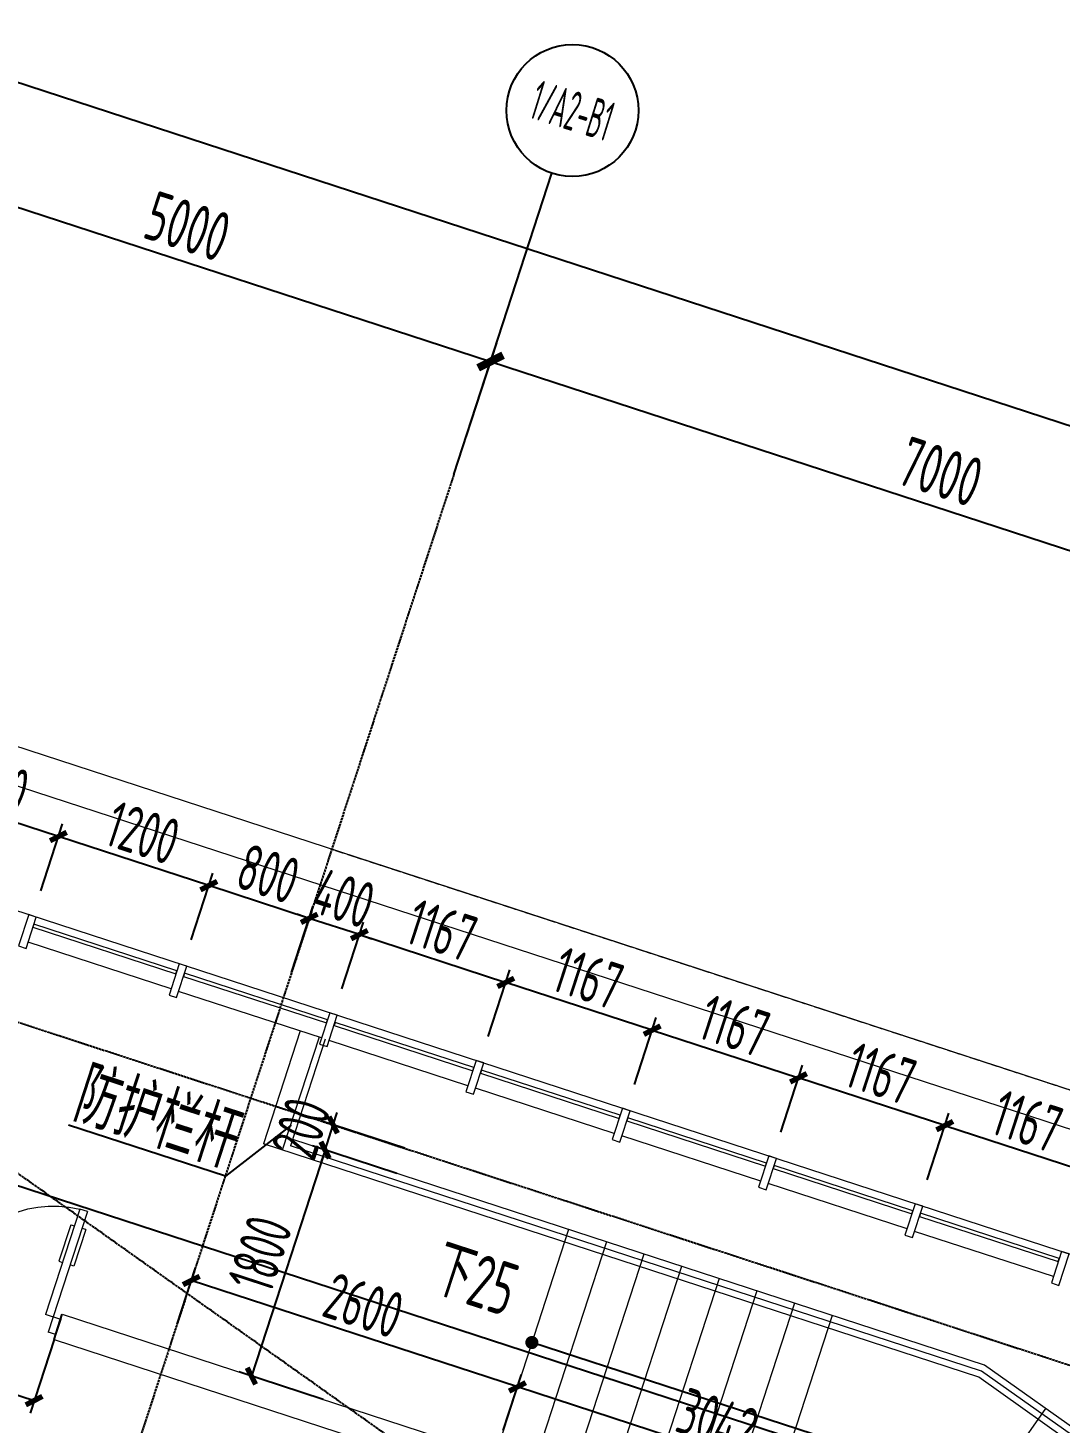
# Model space of a CAD drawing. Header units: millimetres. Extents: x 11515858 to 24947533, y -12784974 to -6116114.
# Drawn here: x 11849479 to 11857302, y -6321009 to -6310441 of the extents above; entities that cross this region are included whole.
import ezdxf
from ezdxf.enums import TextEntityAlignment as Align

# ---------------------------------------------------------------- set-up
doc = ezdxf.new("R2010")
doc.units = ezdxf.units.MM
doc.header["$LTSCALE"] = 10
for name, pattern in [('A2-RG-AXIS$0$CENTER', [2, 1.25, -0.25, 0.25, -0.25]), ('A2-RG-AXIS$0$DOTE', [2.42, 2, -0.2, 0.02, -0.2]), ('A2-RI-F2$0$Overhead 1_16_', [2.579687, 1.5875, -0.992188])]:
    doc.linetypes.add(name, pattern=pattern)
for name, color, linetype in [('A2-RB-F2$0$A-DIMS-100', 1, 'Continuous'), ('A2-RG-AXIS$0$A-AXIS', 1, 'Continuous'), ('A2-RG-AXIS$0$A-DIMS-100', 1, 'Continuous'), ('A2-RG-AXIS$0$A-GRID', 1, 'A2-RG-AXIS$0$CENTER'), ('A2-RG-AXIS$0$A-SYMB', 4, 'Continuous'), ('A2-RI-F2$0$A-STRS', 50, 'Continuous'), ('A2-RI-F2$0$A-SYMB', 4, 'Continuous'), ('A2-RI-F2$0$A-SYMB-AREA', 4, 'Continuous'), ('A2-RI-F2$0$A-SYMB-NAME', 4, 'Continuous'), ('A2-RI-F2$0$WINDOW_TEXT', 7, 'Continuous'), ('A2-RV-F2$0$A-SYMB-AREA', 4, 'Continuous'), ('A2-RV-F2$0$A-SYMB-NAME', 4, 'Continuous'), ('A2-RV-F2$0$AUDIT_D_120618114340-341', 1, 'Continuous')]:
    doc.layers.add(name, color=color, linetype=linetype)
for name, color, linetype, lineweight in [('A2-RI-F2$0$A-DOOR', 32, 'Continuous', 5), ('A2-RI-F2$0$A-FLOR-OVHD', 8, 'A2-RI-F2$0$Overhead 1_16_', 5), ('A2-RI-F2$0$A-FLOR-STRS', 2, 'Continuous', 5), ('A2-RI-F2$0$A-GENM', 6, 'Continuous', 9), ('A2-RI-F2$0$A-GLAZ', 140, 'Continuous', 5), ('A2-RI-F2$0$A-GLAZ-CWMG', 3, 'Continuous', 5), ('A2-RI-F2$0$A-WALL', 7, 'Continuous', 5), ('A2-RV-F2$0$A-FLOR-STRS', 2, 'Continuous', 5)]:
    doc.layers.add(name, color=color, linetype=linetype, lineweight=lineweight)
doc.styles.add('A2-RB-F2$0$XD2008', font='hzs.shx', dxfattribs={"width": 0.7, "bigfont": 'hztxt.shx'})
doc.styles.add('A2-RG-AXIS$0$ECADI', font='hzs.shx', dxfattribs={"width": 0.7, "bigfont": 'hztxt.shx'})
doc.styles.add('A2-RG-AXIS$0$XD2008', font='hzs.shx', dxfattribs={"width": 0.7, "bigfont": 'hztxt.shx'})
doc.styles.add('A2-RI-F2$0$ECADI', font='hzs.shx', dxfattribs={"width": 0.7, "bigfont": 'hztxt.shx'})
doc.styles.add('A2-RI-F2$0$SIMPLEX', font='simplex.shx', dxfattribs={"width": 0.7})
doc.styles.add('A2-RV-F2$0$ECADI', font='hzs.shx', dxfattribs={"width": 0.7, "bigfont": 'hztxt.shx'})
doc.dimstyles.new('A2-RB-F2$0$XD100$0', dxfattribs={"dimscale": 100, "dimtxt": 3.5, "dimasz": 1, "dimexe": 1, "dimexo": 2, "dimgap": 0.5, "dimtad": 1, "dimdec": 0, "dimdsep": 46, "dimtxsty": 'A2-RB-F2$0$XD2008', "dimblk1": 'A2-RB-F2$0$_ArchTick', "dimblk2": 'A2-RB-F2$0$_ArchTick', "dimsah": 1, "dimcen": 2.5, "dimclrt": 4, "dimaunit": 1, "dimadec": 0, "dimazin": 0, "dimtfac": 1, "dimtdec": 0, "dimtix": 1, "dimtmove": 1, "dimatfit": 3, "dimfxl": 0, "dimtolj": 1, "dimtzin": 0, "dimarcsym": 0})
doc.dimstyles.new('A2-RG-AXIS$0$XD150$0', dxfattribs={"dimscale": 150, "dimtxt": 2.5, "dimasz": 1, "dimexe": 1, "dimexo": 2, "dimgap": 0.5, "dimtad": 1, "dimdec": 0, "dimdsep": 46, "dimtxsty": 'A2-RG-AXIS$0$XD2008', "dimblk": 'A2-RG-AXIS$0$_ArchTick', "dimcen": 2.5, "dimclrt": 4, "dimaunit": 1, "dimadec": 0, "dimazin": 0, "dimtfac": 1, "dimtdec": 0, "dimtmove": 2, "dimatfit": 3, "dimfxl": 0, "dimtolj": 1, "dimtzin": 0, "dimarcsym": 0})

# ---------------------------------------------------------------- blocks, each defined once
blk = doc.blocks.new('A2-RG-AXIS$0$_ArchTick')
at = {"color": 0, "linetype": 'ByBlock', "const_width": 0.4}
blk.add_lwpolyline([(-0.5, -0.5), (0.5, 0.5)], dxfattribs=at)
blk = doc.blocks.new('*D1305')
at = {"layer": 'A2-RG-AXIS$0$A-DIMS-100', "color": 0, "lineweight": -2, "transparency": 16777216}
for p, q in [((11848046, -6311989), (11848279, -6311276)), ((11848232, -6311419), (11852986, -6312968)), ((11852800, -6313539), (11853032, -6312826))]:
    blk.add_line(p, q, dxfattribs=at)
at = {"layer": 'Defpoints', "color": 0, "transparency": 16777216}
for p in [(11847953, -6312274), (11852986, -6312968), (11852707, -6313824)]:
    blk.add_point(p, dxfattribs=at)
at = {"layer": 'A2-RG-AXIS$0$A-DIMS-100', "color": 0, "lineweight": -2, "transparency": 16777216, "xscale": 150, "yscale": 150, "zscale": 150}
for p, rotation in [((11848232, -6311419), 161.9467459266124), ((11852986, -6312968), 341.9467459266124)]:
    blk.add_blockref('A2-RG-AXIS$0$_ArchTick', p, dxfattribs=dict(at, rotation=rotation))
at = {"layer": 'A2-RG-AXIS$0$A-DIMS-100', "color": 4, "transparency": 16777216, "insert": (11850690, -6311944), "char_height": 375, "attachment_point": 5, "rotation": 341.9467, "style": 'A2-RG-AXIS$0$XD2008'}
blk.add_mtext('\\A1;5000', dxfattribs=at)
blk = doc.blocks.new('*D1306')
at = {"layer": 'A2-RG-AXIS$0$A-DIMS-100', "color": 0, "lineweight": -2, "transparency": 16777216}
for p, q in [((11852800, -6313539), (11853032, -6312826)), ((11852986, -6312968), (11859641, -6315138)), ((11859455, -6315708), (11859688, -6314995))]:
    blk.add_line(p, q, dxfattribs=at)
at = {"layer": 'Defpoints', "color": 0, "transparency": 16777216}
for p in [(11852707, -6313824), (11859641, -6315138), (11859362, -6315993)]:
    blk.add_point(p, dxfattribs=at)
at = {"layer": 'A2-RG-AXIS$0$A-DIMS-100', "color": 0, "lineweight": -2, "transparency": 16777216, "xscale": 150, "yscale": 150, "zscale": 150}
for p, rotation in [((11852986, -6312968), 161.9467459168328), ((11859641, -6315138), 341.9467459168328)]:
    blk.add_blockref('A2-RG-AXIS$0$_ArchTick', p, dxfattribs=dict(at, rotation=rotation))
at = {"layer": 'A2-RG-AXIS$0$A-DIMS-100', "color": 4, "transparency": 16777216, "insert": (11856395, -6313803), "char_height": 375, "attachment_point": 5, "rotation": 341.9467, "style": 'A2-RG-AXIS$0$XD2008'}
blk.add_mtext('\\A1;7000', dxfattribs=at)
blk = doc.blocks.new('*D1311')
at = {"layer": 'A2-RG-AXIS$0$A-DIMS-100', "color": 0, "lineweight": -2, "transparency": 16777216}
for p, q in [((11848046, -6311989), (11848557, -6310420)), ((11848511, -6310563), (11878936, -6320480)), ((11878471, -6321906), (11878982, -6320337))]:
    blk.add_line(p, q, dxfattribs=at)
at = {"layer": 'Defpoints', "color": 0, "transparency": 16777216}
for p in [(11847953, -6312274), (11878936, -6320480), (11878378, -6322191)]:
    blk.add_point(p, dxfattribs=at)
at = {"layer": 'A2-RG-AXIS$0$A-DIMS-100', "color": 0, "lineweight": -2, "transparency": 16777216, "xscale": 150, "yscale": 150, "zscale": 150}
for p, rotation in [((11848511, -6310563), 161.9470385083665), ((11878936, -6320480), 341.9470385083665)]:
    blk.add_blockref('A2-RG-AXIS$0$_ArchTick', p, dxfattribs=dict(at, rotation=rotation))
at = {"layer": 'A2-RG-AXIS$0$A-DIMS-100', "color": 4, "transparency": 16777216, "insert": (11863805, -6315272), "char_height": 375, "attachment_point": 5, "rotation": 341.947, "style": 'A2-RG-AXIS$0$XD2008'}
blk.add_mtext('\\A1;32000', dxfattribs=at)
blk = doc.blocks.new('A2-RG-AXIS$0$ECADI-TAG-GRID')
at = {"color": 13}
blk.add_circle((0, 0), 5, dxfattribs=at)
at = {"style": 'A2-RG-AXIS$0$ECADI', "width": 0.7}
blk.add_attdef('GRID', text='', height=5, dxfattribs=at).set_placement((0, 0), align=Align.MIDDLE)
blk = doc.blocks.new('A2-RV-F2$0$5erhfh')
at = {"layer": 'A2-RV-F2$0$A-SYMB-AREA', "style": 'A2-RV-F2$0$ECADI', "width": 0.7}
blk.add_attdef('340M2', text='', height=2.5, dxfattribs=at).set_placement((0, 1.25), align=Align.MIDDLE_LEFT)
at = {"layer": 'A2-RV-F2$0$A-SYMB-NAME', "style": 'A2-RV-F2$0$ECADI', "width": 0.7}
blk.add_attdef('CHINESENAME', (-12.29, 3.09), '', height=4.5, dxfattribs=at)
blk = doc.blocks.new('A2-RV-F2')
at = {"layer": 'A2-RV-F2$0$A-FLOR-STRS'}
for p, q in [((11851543, -6318039), (11851264, -6318895)), ((11851686, -6318086), (11851407, -6318941)), ((11851733, -6318101), (11851470, -6318909)), ((11856730, -6320571), (11851486, -6318862)), ((11856685, -6320661), (11851264, -6318895)), ((11856707, -6320616), (11851470, -6318909)), ((11853577, -6319543), (11853020, -6321255)), ((11853863, -6319636), (11853305, -6321348)), ((11854148, -6319729), (11853590, -6321441)), ((11854433, -6319822), (11853875, -6321534)), ((11854718, -6319915), (11854160, -6321627)), ((11855004, -6320008), (11854446, -6321720)), ((11855289, -6320101), (11854731, -6321813)), ((11855574, -6320194), (11855016, -6321905)), ((11862439, -6324742), (11856685, -6320661)), ((11862468, -6324701), (11856707, -6320616)), ((11862497, -6324660), (11856730, -6320571)), ((11856207, -6322294), (11857195, -6320900))]:
    blk.add_line(p, q, dxfattribs=at)
at = {"layer": 'A2-RV-F2$0$AUDIT_D_120618114340-341', "extrusion": (0, 0, -1), "const_width": 50}
blk.add_lwpolyline([(-11853304, -6320375, 1), (-11853293, -6320423, 1)], format="xyb", close=True, dxfattribs=at)
at = {"layer": 'A2-RV-F2$0$AUDIT_D_120618114340-341'}
blk.add_lwpolyline([(11861976, -6325394), (11856321, -6321384), (11853298, -6320399)], dxfattribs=at)
ref = blk.add_blockref('A2-RV-F2$0$5erhfh', (11853588, -6320688), dxfattribs=dict(xscale=100.000000000853, yscale=100.000000000853, zscale=100.000000000853, rotation=341.9467459263064))
ref.add_attrib('CHINESENAME', '下25', (11852515, -6320014), dxfattribs={"layer": 'A2-RV-F2$0$A-SYMB-NAME', "height": 400, "rotation": 341.9467, "style": 'A2-RV-F2$0$ECADI', "width": 0.7})
blk = doc.blocks.new('A2-RB-F2$0$_ArchTick')
at = {"color": 0, "linetype": 'ByBlock', "const_width": 0.4}
blk.add_lwpolyline([(-0.5, -0.5), (0.5, 0.5)], dxfattribs=at)
blk = doc.blocks.new('*D1858')
at = {"layer": 'A2-RB-F2$0$A-DIMS-100', "color": 0, "lineweight": -2, "transparency": 16777216}
for p, q in [((11853082, -6321065), (11853220, -6320640)), ((11856081, -6321678), (11853189, -6320735)), ((11855974, -6322007), (11856112, -6321583))]:
    blk.add_line(p, q, dxfattribs=at)
at = {"layer": 'Defpoints', "color": 0, "transparency": 16777216}
for p in [(11853189, -6320735), (11853020, -6321255), (11855912, -6322197)]:
    blk.add_point(p, dxfattribs=at)
at = {"layer": 'A2-RB-F2$0$A-DIMS-100', "color": 0, "lineweight": -2, "transparency": 16777216, "xscale": 100, "yscale": 100, "zscale": 100}
for p, rotation in [((11853189, -6320735), 161.9462360832187), ((11856081, -6321678), 341.9462360832187)]:
    blk.add_blockref('A2-RB-F2$0$_ArchTick', p, dxfattribs=dict(at, rotation=rotation))
at = {"layer": 'A2-RB-F2$0$A-DIMS-100', "color": 4, "transparency": 16777216, "insert": (11854705, -6320993), "char_height": 350, "attachment_point": 5, "rotation": 341.9462, "style": 'A2-RB-F2$0$XD2008'}
blk.add_mtext('\\A1;3042', dxfattribs=at)
blk = doc.blocks.new('*D1859')
at = {"layer": 'A2-RB-F2$0$A-DIMS-100', "color": 0, "lineweight": -2, "transparency": 16777216}
for p, q in [((11850610, -6320259), (11850748, -6319834)), ((11853189, -6320735), (11850717, -6319929)), ((11853082, -6321065), (11853220, -6320640))]:
    blk.add_line(p, q, dxfattribs=at)
at = {"layer": 'Defpoints', "color": 0, "transparency": 16777216}
for p in [(11850717, -6319929), (11850548, -6320449), (11853020, -6321255)]:
    blk.add_point(p, dxfattribs=at)
at = {"layer": 'A2-RB-F2$0$A-DIMS-100', "color": 0, "lineweight": -2, "transparency": 16777216, "xscale": 100, "yscale": 100, "zscale": 100}
for p, rotation in [((11850717, -6319929), 161.9467563309497), ((11853189, -6320735), 341.9467563309497)]:
    blk.add_blockref('A2-RB-F2$0$_ArchTick', p, dxfattribs=dict(at, rotation=rotation))
at = {"layer": 'A2-RB-F2$0$A-DIMS-100', "color": 4, "transparency": 16777216, "insert": (11852023, -6320118), "char_height": 350, "attachment_point": 5, "rotation": 341.9468, "style": 'A2-RB-F2$0$XD2008'}
blk.add_mtext('\\A1;2600', dxfattribs=at)
blk = doc.blocks.new('*D1860')
at = {"layer": 'A2-RB-F2$0$A-DIMS-100', "color": 0, "lineweight": -2, "transparency": 16777216}
for p, q in [((11851731, -6318941), (11851173, -6320653)), ((11852274, -6319118), (11851635, -6318910)), ((11851716, -6320830), (11851078, -6320622))]:
    blk.add_line(p, q, dxfattribs=at)
at = {"layer": 'Defpoints', "color": 0, "transparency": 16777216}
for p in [(11852464, -6319180), (11851173, -6320653), (11851906, -6320892)]:
    blk.add_point(p, dxfattribs=at)
at = {"layer": 'A2-RB-F2$0$A-DIMS-100', "color": 0, "lineweight": -2, "transparency": 16777216, "xscale": 100, "yscale": 100, "zscale": 100}
for p, rotation in [((11851731, -6318941), 71.94620958305183), ((11851173, -6320653), 251.9462095830519)]:
    blk.add_blockref('A2-RB-F2$0$_ArchTick', p, dxfattribs=dict(at, rotation=rotation))
at = {"layer": 'A2-RB-F2$0$A-DIMS-100', "color": 4, "transparency": 16777216, "insert": (11851238, -6319727), "char_height": 350, "attachment_point": 5, "rotation": 71.9462, "style": 'A2-RB-F2$0$XD2008'}
blk.add_mtext('\\A1;1800', dxfattribs=at)
blk = doc.blocks.new('*D1861')
at = {"layer": 'A2-RB-F2$0$A-DIMS-100', "color": 0, "lineweight": -2, "transparency": 16777216}
for p, q in [((11852336, -6318928), (11851698, -6318720)), ((11851731, -6318941), (11851793, -6318751)), ((11851793, -6318751), (11851824, -6318656)), ((11852274, -6319118), (11851636, -6318910)), ((11851731, -6318941), (11851700, -6319036))]:
    blk.add_line(p, q, dxfattribs=at)
at = {"layer": 'Defpoints', "color": 0, "transparency": 16777216}
for p in [(11851793, -6318751), (11852526, -6318990), (11852464, -6319180)]:
    blk.add_point(p, dxfattribs=at)
at = {"layer": 'A2-RB-F2$0$A-DIMS-100', "color": 0, "lineweight": -2, "transparency": 16777216, "xscale": 100, "yscale": 100, "zscale": 100}
for p, rotation in [((11851793, -6318751), 251.9388249148879), ((11851731, -6318941), 71.9388249148879)]:
    blk.add_blockref('A2-RB-F2$0$_ArchTick', p, dxfattribs=dict(at, rotation=rotation))
at = {"layer": 'A2-RB-F2$0$A-DIMS-100', "color": 4, "transparency": 16777216, "insert": (11851548, -6318776), "char_height": 350, "attachment_point": 5, "rotation": 71.9388, "style": 'A2-RB-F2$0$XD2008'}
blk.add_mtext('\\A1;200', dxfattribs=at)
blk = doc.blocks.new('*D2035')
at = {"layer": 'A2-RB-F2$0$A-DIMS-100', "color": 0, "lineweight": -2, "transparency": 16777216}
for p, q in [((11855185, -6318805), (11855350, -6318299)), ((11856428, -6318756), (11855319, -6318394)), ((11856294, -6319167), (11856459, -6318661))]:
    blk.add_line(p, q, dxfattribs=at)
at = {"layer": 'Defpoints', "color": 0, "transparency": 16777216}
for p in [(11855319, -6318394), (11855123, -6318995), (11856232, -6319357)]:
    blk.add_point(p, dxfattribs=at)
at = {"layer": 'A2-RB-F2$0$A-DIMS-100', "color": 0, "lineweight": -2, "transparency": 16777216, "xscale": 100, "yscale": 100, "zscale": 100}
for p, rotation in [((11855319, -6318394), 161.9470404933404), ((11856428, -6318756), 341.9470404933404)]:
    blk.add_blockref('A2-RB-F2$0$_ArchTick', p, dxfattribs=dict(at, rotation=rotation))
at = {"layer": 'A2-RB-F2$0$A-DIMS-100', "color": 4, "transparency": 16777216, "insert": (11855943, -6318361), "char_height": 350, "attachment_point": 5, "rotation": 341.947, "style": 'A2-RB-F2$0$XD2008'}
blk.add_mtext('\\A1;1167', dxfattribs=at)
blk = doc.blocks.new('*D2036')
at = {"layer": 'A2-RB-F2$0$A-DIMS-100', "color": 0, "lineweight": -2, "transparency": 16777216}
for p, q in [((11856294, -6319167), (11856459, -6318661)), ((11856428, -6318756), (11857538, -6319117)), ((11857404, -6319528), (11857569, -6319022))]:
    blk.add_line(p, q, dxfattribs=at)
at = {"layer": 'Defpoints', "color": 0, "transparency": 16777216}
for p in [(11857538, -6319117), (11856232, -6319357), (11857342, -6319718)]:
    blk.add_point(p, dxfattribs=at)
at = {"layer": 'A2-RB-F2$0$A-DIMS-100', "color": 0, "lineweight": -2, "transparency": 16777216, "xscale": 100, "yscale": 100, "zscale": 100}
for p, rotation in [((11856428, -6318756), 161.9470404933404), ((11857538, -6319117), 341.9470404933404)]:
    blk.add_blockref('A2-RB-F2$0$_ArchTick', p, dxfattribs=dict(at, rotation=rotation))
at = {"layer": 'A2-RB-F2$0$A-DIMS-100', "color": 4, "transparency": 16777216, "insert": (11857053, -6318722), "char_height": 350, "attachment_point": 5, "rotation": 341.947, "style": 'A2-RB-F2$0$XD2008'}
blk.add_mtext('\\A1;1167', dxfattribs=at)
blk = doc.blocks.new('*D2039')
at = {"layer": 'A2-RB-F2$0$A-DIMS-100', "color": 0, "lineweight": -2, "transparency": 16777216}
for p, q in [((11852967, -6318082), (11853132, -6317576)), ((11854210, -6318033), (11853101, -6317671)), ((11854076, -6318444), (11854241, -6317937))]:
    blk.add_line(p, q, dxfattribs=at)
at = {"layer": 'Defpoints', "color": 0, "transparency": 16777216}
for p in [(11853101, -6317671), (11852905, -6318272), (11854014, -6318634)]:
    blk.add_point(p, dxfattribs=at)
at = {"layer": 'A2-RB-F2$0$A-DIMS-100', "color": 0, "lineweight": -2, "transparency": 16777216, "xscale": 100, "yscale": 100, "zscale": 100}
for p, rotation in [((11853101, -6317671), 161.9470404933404), ((11854210, -6318033), 341.9470404933404)]:
    blk.add_blockref('A2-RB-F2$0$_ArchTick', p, dxfattribs=dict(at, rotation=rotation))
at = {"layer": 'A2-RB-F2$0$A-DIMS-100', "color": 4, "transparency": 16777216, "insert": (11853725, -6317638), "char_height": 350, "attachment_point": 5, "rotation": 341.947, "style": 'A2-RB-F2$0$XD2008'}
blk.add_mtext('\\A1;1167', dxfattribs=at)
blk = doc.blocks.new('*D2040')
at = {"layer": 'A2-RB-F2$0$A-DIMS-100', "color": 0, "lineweight": -2, "transparency": 16777216}
for p, q in [((11854076, -6318444), (11854241, -6317937)), ((11854210, -6318033), (11855319, -6318394)), ((11855185, -6318805), (11855350, -6318299))]:
    blk.add_line(p, q, dxfattribs=at)
at = {"layer": 'Defpoints', "color": 0, "transparency": 16777216}
for p in [(11855319, -6318394), (11854014, -6318634), (11855123, -6318995)]:
    blk.add_point(p, dxfattribs=at)
at = {"layer": 'A2-RB-F2$0$A-DIMS-100', "color": 0, "lineweight": -2, "transparency": 16777216, "xscale": 100, "yscale": 100, "zscale": 100}
for p, rotation in [((11854210, -6318033), 161.9470404933404), ((11855319, -6318394), 341.9470404933404)]:
    blk.add_blockref('A2-RB-F2$0$_ArchTick', p, dxfattribs=dict(at, rotation=rotation))
at = {"layer": 'A2-RB-F2$0$A-DIMS-100', "color": 4, "transparency": 16777216, "insert": (11854834, -6317999), "char_height": 350, "attachment_point": 5, "rotation": 341.947, "style": 'A2-RB-F2$0$XD2008'}
blk.add_mtext('\\A1;1167', dxfattribs=at)
blk = doc.blocks.new('*D2041')
at = {"layer": 'A2-RB-F2$0$A-DIMS-100', "color": 0, "lineweight": -2, "transparency": 16777216}
for p, q in [((11851477, -6317597), (11851642, -6317090)), ((11851611, -6317186), (11851516, -6317155)), ((11851991, -6317309), (11851611, -6317186)), ((11851857, -6317721), (11852022, -6317214)), ((11851991, -6317309), (11852086, -6317340))]:
    blk.add_line(p, q, dxfattribs=at)
at = {"layer": 'Defpoints', "color": 0, "transparency": 16777216}
for p in [(11851611, -6317186), (11851415, -6317787), (11851795, -6317911)]:
    blk.add_point(p, dxfattribs=at)
at = {"layer": 'A2-RB-F2$0$A-DIMS-100', "color": 0, "lineweight": -2, "transparency": 16777216, "xscale": 100, "yscale": 100, "zscale": 100}
for p, rotation in [((11851611, -6317186), 341.9470404932874), ((11851991, -6317309), 161.9470404932875)]:
    blk.add_blockref('A2-RB-F2$0$_ArchTick', p, dxfattribs=dict(at, rotation=rotation))
at = {"layer": 'A2-RB-F2$0$A-DIMS-100', "color": 4, "transparency": 16777216, "insert": (11851871, -6317034), "char_height": 350, "attachment_point": 5, "rotation": 341.947, "style": 'A2-RB-F2$0$XD2008'}
blk.add_mtext('\\A1;400', dxfattribs=at)
blk = doc.blocks.new('*D1972')
at = {"layer": 'A2-RB-F2$0$A-DIMS-100', "color": 0, "lineweight": -2, "transparency": 16777216}
for p, q in [((11851857, -6317721), (11852022, -6317214)), ((11851991, -6317309), (11853101, -6317671)), ((11852967, -6318082), (11853132, -6317576))]:
    blk.add_line(p, q, dxfattribs=at)
at = {"layer": 'Defpoints', "color": 0, "transparency": 16777216}
for p in [(11853101, -6317671), (11851795, -6317911), (11852905, -6318272)]:
    blk.add_point(p, dxfattribs=at)
at = {"layer": 'A2-RB-F2$0$A-DIMS-100', "color": 0, "lineweight": -2, "transparency": 16777216, "xscale": 100, "yscale": 100, "zscale": 100}
for p, rotation in [((11851991, -6317309), 161.9470404933404), ((11853101, -6317671), 341.9470404933404)]:
    blk.add_blockref('A2-RB-F2$0$_ArchTick', p, dxfattribs=dict(at, rotation=rotation))
at = {"layer": 'A2-RB-F2$0$A-DIMS-100', "color": 4, "transparency": 16777216, "insert": (11852616, -6317276), "char_height": 350, "attachment_point": 5, "rotation": 341.947, "style": 'A2-RB-F2$0$XD2008'}
blk.add_mtext('\\A1;1167', dxfattribs=at)
blk = doc.blocks.new('*D1973')
at = {"layer": 'A2-RB-F2$0$A-DIMS-100', "color": 0, "lineweight": -2, "transparency": 16777216}
for p, q in [((11850716, -6317349), (11850881, -6316843)), ((11851611, -6317186), (11850850, -6316938)), ((11851477, -6317597), (11851642, -6317090))]:
    blk.add_line(p, q, dxfattribs=at)
at = {"layer": 'Defpoints', "color": 0, "transparency": 16777216}
for p in [(11850850, -6316938), (11850655, -6317539), (11851415, -6317787)]:
    blk.add_point(p, dxfattribs=at)
at = {"layer": 'A2-RB-F2$0$A-DIMS-100', "color": 0, "lineweight": -2, "transparency": 16777216, "xscale": 100, "yscale": 100, "zscale": 100}
for p, rotation in [((11850850, -6316938), 161.9470404933347), ((11851611, -6317186), 341.9470404933347)]:
    blk.add_blockref('A2-RB-F2$0$_ArchTick', p, dxfattribs=dict(at, rotation=rotation))
at = {"layer": 'A2-RB-F2$0$A-DIMS-100', "color": 4, "transparency": 16777216, "insert": (11851301, -6316848), "char_height": 350, "attachment_point": 5, "rotation": 341.947, "style": 'A2-RB-F2$0$XD2008'}
blk.add_mtext('\\A1;800', dxfattribs=at)
blk = doc.blocks.new('*D1974')
at = {"layer": 'A2-RB-F2$0$A-DIMS-100', "color": 0, "lineweight": -2, "transparency": 16777216}
for p, q in [((11849576, -6316977), (11849741, -6316471)), ((11850850, -6316938), (11849710, -6316566)), ((11850716, -6317349), (11850881, -6316843))]:
    blk.add_line(p, q, dxfattribs=at)
at = {"layer": 'Defpoints', "color": 0, "transparency": 16777216}
for p in [(11849710, -6316566), (11849514, -6317167), (11850655, -6317539)]:
    blk.add_point(p, dxfattribs=at)
at = {"layer": 'A2-RB-F2$0$A-DIMS-100', "color": 0, "lineweight": -2, "transparency": 16777216, "xscale": 100, "yscale": 100, "zscale": 100}
for p, rotation in [((11849710, -6316566), 161.9470404934035), ((11850850, -6316938), 341.9470404934035)]:
    blk.add_blockref('A2-RB-F2$0$_ArchTick', p, dxfattribs=dict(at, rotation=rotation))
at = {"layer": 'A2-RB-F2$0$A-DIMS-100', "color": 4, "transparency": 16777216, "insert": (11850350, -6316538), "char_height": 350, "attachment_point": 5, "rotation": 341.947, "style": 'A2-RB-F2$0$XD2008'}
blk.add_mtext('\\A1;1200', dxfattribs=at)
blk = doc.blocks.new('*D1975')
at = {"layer": 'A2-RB-F2$0$A-DIMS-100', "color": 0, "lineweight": -2, "transparency": 16777216}
for p, q in [((11848435, -6316605), (11848600, -6316099)), ((11849710, -6316566), (11848569, -6316194)), ((11849576, -6316977), (11849741, -6316471))]:
    blk.add_line(p, q, dxfattribs=at)
at = {"layer": 'Defpoints', "color": 0, "transparency": 16777216}
for p in [(11848569, -6316194), (11848373, -6316795), (11849514, -6317167)]:
    blk.add_point(p, dxfattribs=at)
at = {"layer": 'A2-RB-F2$0$A-DIMS-100', "color": 0, "lineweight": -2, "transparency": 16777216, "xscale": 100, "yscale": 100, "zscale": 100}
for p, rotation in [((11848569, -6316194), 161.9470404933483), ((11849710, -6316566), 341.9470404933484)]:
    blk.add_blockref('A2-RB-F2$0$_ArchTick', p, dxfattribs=dict(at, rotation=rotation))
at = {"layer": 'A2-RB-F2$0$A-DIMS-100', "color": 4, "transparency": 16777216, "insert": (11849209, -6316166), "char_height": 350, "attachment_point": 5, "rotation": 341.947, "style": 'A2-RB-F2$0$XD2008'}
blk.add_mtext('\\A1;1200', dxfattribs=at)
blk = doc.blocks.new('*D1924')
at = {"layer": 'A2-RB-F2$0$A-DIMS-100', "color": 0, "lineweight": -2, "transparency": 16777216}
for p, q in [((11847966, -6319818), (11847784, -6320376)), ((11847815, -6320281), (11849526, -6320839)), ((11849677, -6320376), (11849495, -6320934))]:
    blk.add_line(p, q, dxfattribs=at)
at = {"layer": 'Defpoints', "color": 0, "transparency": 16777216}
for p in [(11848028, -6319628), (11849739, -6320185), (11849526, -6320839)]:
    blk.add_point(p, dxfattribs=at)
at = {"layer": 'A2-RB-F2$0$A-DIMS-100', "color": 0, "lineweight": -2, "transparency": 16777216, "xscale": 100, "yscale": 100, "zscale": 100}
for p, rotation in [((11847815, -6320281), 161.9462360832575), ((11849526, -6320839), 341.9462360832575)]:
    blk.add_blockref('A2-RB-F2$0$_ArchTick', p, dxfattribs=dict(at, rotation=rotation))
at = {"layer": 'A2-RB-F2$0$A-DIMS-100', "color": 4, "transparency": 16777216, "insert": (11848740, -6320346), "char_height": 350, "attachment_point": 5, "rotation": 341.9462, "style": 'A2-RB-F2$0$XD2008'}
blk.add_mtext('\\A1;1800', dxfattribs=at)
blk = doc.blocks.new('A2-RI-F2$0$System Panel - Glazed-3779245-Documents - Level 2')
at = {"layer": 'A2-RI-F2$0$A-GLAZ'}
for p, q in [((553, -19), (-553, -19)), ((-553, -19), (-553, -44)), ((-553, -44), (553, -44)), ((553, -44), (553, -19))]:
    blk.add_line(p, q, dxfattribs=at)
blk = doc.blocks.new('A2-RI-F2$0$Rectangular Mullion - 60mm x 200mm-3685538-Documents - Level 2')
at = {"layer": 'A2-RI-F2$0$A-GLAZ-CWMG', "lineweight": 13}
for p, q in [((-30, 100), (30, 100)), ((-30, -150), (-30, 100)), ((30, 100), (30, -150)), ((30, -150), (-30, -150))]:
    blk.add_line(p, q, dxfattribs=at)
blk = doc.blocks.new('A2-RI-F2$0$Rectangular Mullion - 60mm x 200mm-3733568-Documents - Level 2')
at = {"layer": 'A2-RI-F2$0$A-GLAZ-CWMG', "lineweight": 13}
for p, q in [((-30, 100), (30, 100)), ((-30, -150), (-30, 100)), ((30, 100), (30, -150)), ((30, -150), (-30, -150))]:
    blk.add_line(p, q, dxfattribs=at)
blk = doc.blocks.new('A2-RI-F2$0$Rectangular Mullion - 60mm x 200mm-3690898-Documents - Level 2')
at = {"layer": 'A2-RI-F2$0$A-GLAZ-CWMG', "lineweight": 13}
for p, q in [((-30, 100), (30, 100)), ((-30, -150), (-30, 100)), ((30, 100), (30, -150)), ((30, -150), (-30, -150))]:
    blk.add_line(p, q, dxfattribs=at)
blk = doc.blocks.new('A2-RI-F2$0$System Panel - Glazed-3779249-Documents - Level 2')
at = {"layer": 'A2-RI-F2$0$A-GLAZ'}
for p, q in [((553, -19), (-553, -19)), ((-553, -19), (-553, -44)), ((-553, -44), (553, -44)), ((553, -44), (553, -19))]:
    blk.add_line(p, q, dxfattribs=at)
blk = doc.blocks.new('A2-RI-F2$0$System Panel - Glazed-4897040-Documents - Level 2')
at = {"layer": 'A2-RI-F2$0$A-GLAZ', "lineweight": 13}
for p, q in [((570, -19.05), (-570, -19.05)), ((-570, -19.05), (-570, -44.45)), ((-570, -44.45), (570, -44.45)), ((570, -44.45), (570, -19.05))]:
    blk.add_line(p, q, dxfattribs=at)
blk = doc.blocks.new('A2-RI-F2$0$System Panel - Glazed-3779247-Documents - Level 2')
at = {"layer": 'A2-RI-F2$0$A-GLAZ'}
for p, q in [((553, -19), (-553, -19)), ((-553, -19), (-553, -44)), ((-553, -44), (553, -44)), ((553, -44), (553, -19))]:
    blk.add_line(p, q, dxfattribs=at)
blk = doc.blocks.new('A2-RI-F2$0$System Panel - Glazed-3779269-Documents - Level 2')
at = {"layer": 'A2-RI-F2$0$A-GLAZ'}
for p, q in [((570, -19.05), (-570, -19.05)), ((-570, -19.05), (-570, -44.45)), ((-570, -44.45), (570, -44.45)), ((570, -44.45), (570, -19.05))]:
    blk.add_line(p, q, dxfattribs=at)
blk = doc.blocks.new('A2-RI-F2$0$System Panel - Glazed-V85-Documents - Level 2')
at = {"layer": 'A2-RI-F2$0$A-GLAZ', "lineweight": 13}
for p, q in [((553, -19), (-553, -19)), ((-553, -19), (-553, -44)), ((-553, -44), (553, -44)), ((553, -44), (553, -19))]:
    blk.add_line(p, q, dxfattribs=at)
blk = doc.blocks.new('A2-RI-F2$0$$DorLib2D$00000011')
for p, q in [((-0.4667, 0.4709), (-0.4667, -0.0625)), ((-0.4667, 0.4709), (-0.4333, 0.4709)), ((-0.4333, 0.4709), (-0.4333, 0.0042)), ((0.4333, 0.4709), (0.4333, 0.0042)), ((0.4667, 0.4709), (0.4333, 0.4709)), ((0.4667, 0.4709), (0.4667, -0.0625)), ((-0.4833, 0.3962), (-0.4667, 0.3962)), ((-0.4167, 0.3962), (-0.4333, 0.3962)), ((0.4167, 0.3962), (0.4333, 0.3962)), ((0.4833, 0.3962), (0.4667, 0.3962)), ((-0.4833, 0.2346), (-0.4667, 0.2346)), ((-0.4167, 0.2346), (-0.4333, 0.2346)), ((0.4167, 0.2346), (0.4333, 0.2346)), ((0.4833, 0.2346), (0.4667, 0.2346)), ((-0.5, 0.0042), (-0.4333, 0.0042)), ((-0.5, 0.0042), (-0.5, -0.0625)), ((0.5, 0.0042), (0.4333, 0.0042)), ((0.5, 0.0042), (0.5, -0.0625)), ((-0.5, -0.0625), (-0.4667, -0.0625)), ((0.5, -0.0625), (0.4667, -0.0625))]:
    blk.add_line(p, q)
at = {"lineweight": 13}
for p, q in [((-0.4833, 0.3962), (-0.4833, 0.2346)), ((-0.4167, 0.3962), (-0.4167, 0.2346)), ((0.4167, 0.3962), (0.4167, 0.2346)), ((0.4833, 0.3962), (0.4833, 0.2346))]:
    blk.add_line(p, q, dxfattribs=at)
for centre, start, end in [((-0.4667, 0.0042), 0, 85.90396), ((0.4667, 0.0042), 94.09604, 180)]:
    blk.add_arc(centre, 0.4667, start, end, dxfattribs=at)
blk = doc.blocks.new('A2-RI-F2$0$door-doublewing')
at = {"layer": 'A2-RI-F2$0$A-DOOR', "color": 4, "xscale": -0.9999999999999998, "rotation": 180}
blk.add_blockref('A2-RI-F2$0$$DorLib2D$00000011', (0, -0.0291), dxfattribs=at)
at = {"layer": 'A2-RI-F2$0$WINDOW_TEXT', "style": 'A2-RI-F2$0$SIMPLEX', "flags": 9}
blk.add_attdef('A', text='', height=1, dxfattribs=at).set_placement((0, 1.5), align=Align.MIDDLE)
blk = doc.blocks.new('A2-RI-F2$0$5erhfh')
at = {"layer": 'A2-RI-F2$0$A-SYMB-AREA', "style": 'A2-RI-F2$0$ECADI', "width": 0.7}
blk.add_attdef('340M2', text='', height=2.5, dxfattribs=at).set_placement((0, 1.25), align=Align.MIDDLE_LEFT)
at = {"layer": 'A2-RI-F2$0$A-SYMB-NAME', "style": 'A2-RI-F2$0$ECADI', "width": 0.7}
blk.add_attdef('CHINESENAME', (-12.29, 3.09), '', height=4.5, dxfattribs=at)
blk = doc.blocks.new('A2-RG-AXIS')
at = {"layer": 'A2-RG-AXIS$0$A-AXIS'}
blk.add_line((11852707, -6313824), (11853450.7, -6311542.1), dxfattribs=at)
at = {"layer": 'A2-RG-AXIS$0$A-GRID', "linetype": 'A2-RG-AXIS$0$DOTE'}
for p, q in [((11852707, -6313824), (11839546.1, -6354201.2)), ((11843136.5, -6315929.7), (11881097.2, -6328302.7)), ((11876238.4, -6338141.9), (11846413.5, -6316997.8))]:
    blk.add_line(p, q, dxfattribs=at)
at = {"layer": 'A2-RG-AXIS$0$A-SYMB'}
ref = blk.add_blockref('A2-RG-AXIS$0$ECADI-TAG-GRID', (11853605.6, -6311066.7), dxfattribs=dict(at, xscale=100.0000000000341, yscale=100.0000000000341, zscale=100.0000000000341, rotation=342.7200000000827))
ref.add_attrib('GRID', '1/A2-B1', dxfattribs={"layer": '0', "extrusion": (0, 0, -1), "height": 300, "rotation": 17.28, "style": 'A2-RG-AXIS$0$ECADI', "text_generation_flag": 2, "width": 0.5}).set_placement((-11853605.6, -6311066.7), align=Align.MIDDLE)
at = {"layer": 'A2-RG-AXIS$0$A-DIMS-100'}
for p2, distance, picture, middle in [((11878378.1, -6322191.3), 1800, '*D1311', (11863804.8, -6315271.9)), ((11852706.9, -6313824), 900, '*D1305', (11850690.3, -6311943.9))]:
    dim = blk.add_aligned_dim(p1=(11847953.1, -6312274.5), p2=p2, distance=distance, dimstyle='A2-RG-AXIS$0$XD150$0', dxfattribs=at)
    dim.commit()
    dim.dimension.update_dxf_attribs({"geometry": picture, "text_midpoint": middle})
dim = blk.add_linear_dim(base=(11859641.3, -6315137.6), p1=(11852706.9, -6313824), p2=(11859362.4, -6315993.2), angle=161.94675, dimstyle='A2-RG-AXIS$0$XD150$0', dxfattribs=at)
dim.commit()
dim.dimension.update_dxf_attribs({"geometry": '*D1306', "text_midpoint": (11856394.9, -6313803.3)})
blk = doc.blocks.new('A2-RB-F2')
at = {"layer": 'A2-RB-F2$0$A-DIMS-100'}
for p1, p2, distance, picture, middle in [((11849513.6, -6317167), (11848372.7, -6316795.1), -632.4, '*D1975', (11849208.8, -6316165.9)), ((11850654.5, -6317538.9), (11849513.6, -6317167), -632.4, '*D1974', (11850349.8, -6316537.7)), ((11851415.3, -6317786.8), (11850654.5, -6317538.9), -632.4, '*D1973', (11851300.6, -6316847.6)), ((11851795.4, -6317910.7), (11851415.3, -6317786.8), -632.4, '*D2041', (11851871.1, -6317033.6)), ((11851795.4, -6317910.7), (11852904.7, -6318272.3), 632.4, '*D1972', (11852615.8, -6317276.3)), ((11854013.9, -6318633.8), (11852904.7, -6318272.3), -632.4, '*D2039', (11853725, -6317637.9)), ((11854013.9, -6318633.8), (11855123.1, -6318995.4), 632.4, '*D2040', (11854834.2, -6317999.4)), ((11856232.4, -6319356.9), (11855123.1, -6318995.4), -632.4, '*D2035', (11855943.5, -6318361)), ((11852463.9, -6319180.4), (11852525.9, -6318990.2), 771.2, '*D1861', (11851547.8, -6318776.5)), ((11856232.4, -6319356.9), (11857341.6, -6319718.5), 632.4, '*D2036', (11857052.7, -6318722.5)), ((11852463.9, -6319180.4), (11851906.1, -6320891.7), -771.3, '*D1860', (11851237.7, -6319727.3)), ((11848028, -6319627.6), (11849739.4, -6320185.5), -687.4, '*D1924', (11848740.4, -6320346.2)), ((11853019.6, -6321254.7), (11850547.5, -6320448.9), -546.6, '*D1859', (11852022.7, -6320118.2)), ((11855912, -6322197.5), (11853019.6, -6321254.7), -546.6, '*D1858', (11854704.9, -6320992.5))]:
    dim = blk.add_aligned_dim(p1=p1, p2=p2, distance=distance, dimstyle='A2-RB-F2$0$XD100$0', dxfattribs=at)
    dim.commit()
    dim.dimension.update_dxf_attribs({"geometry": picture, "text_midpoint": middle})
blk = doc.blocks.new('A2-RI-F2')
at = {"layer": 'A2-RI-F2$0$A-FLOR-OVHD', "ltscale": 0.3}
blk.add_lwpolyline([(11851782, -6316662), (11879355, -6325647), (11871959, -6348338), (11872378, -6348346), (11867158, -6364360), (11832501, -6353064), (11836879, -6339633)], dxfattribs=at)
at = {"layer": 'A2-RI-F2$0$A-GENM', "lineweight": 20}
blk.add_line((11859157, -6319066), (11845173, -6314508), dxfattribs=at)
at = {"layer": 'A2-RI-F2$0$A-GENM'}
blk.add_lwpolyline([(11846341, -6315186), (11858783, -6319241), (11858487, -6320135)], dxfattribs=at)
at = {"layer": 'A2-RI-F2$0$A-GLAZ-CWMG'}
for p, q in [((11858342, -6320045), (11846061, -6316043)), ((11850564, -6317720), (11849480, -6317367)), ((11851705, -6318092), (11850621, -6317739)), ((11852814, -6318454), (11851762, -6318111)), ((11853923, -6318815), (11852871, -6318472)), ((11855033, -6319177), (11853980, -6318834)), ((11856142, -6319538), (11855090, -6319195)), ((11857251, -6319899), (11856199, -6319557))]:
    blk.add_line(p, q, dxfattribs=at)
at = {"layer": 'A2-RI-F2$0$A-SYMB'}
blk.add_lwpolyline([(11851474, -6318753), (11850977, -6319140), (11849786, -6318753)], dxfattribs=at)
at = {"layer": 'A2-RI-F2$0$A-WALL', "lineweight": 25}
blk.add_line((11849677, -6320376), (11849739, -6320185), dxfattribs=at)
at = {"layer": 'A2-RI-F2$0$A-WALL'}
for p, q in [((11849739, -6320185), (11856232, -6322302)), ((11849677, -6320376), (11853169, -6321514))]:
    blk.add_line(p, q, dxfattribs=at)
at = {"layer": 'Defpoints', "color": 3, "linetype": 'Continuous'}
blk.add_line((11886956, -6331454), (11833703, -6314096), dxfattribs=at)
ref = blk.add_blockref('A2-RI-F2$0$5erhfh', (11850872, -6319387), dxfattribs=dict(xscale=100, yscale=100, zscale=100, rotation=342))
ref.add_attrib('CHINESENAME', '防护栏杆', (11849799, -6318714), dxfattribs={"layer": 'A2-RI-F2$0$A-SYMB-NAME', "height": 450, "rotation": 342, "style": 'A2-RI-F2$0$ECADI', "width": 0.7})
at = {"layer": 'A2-RI-F2$0$A-DOOR', "xscale": 1799.999999997225, "yscale": 1799.999999997225, "zscale": 1799.999999997225, "rotation": 161.9473602672283}
blk.add_blockref('A2-RI-F2$0$door-doublewing', (11848853, -6320002), dxfattribs=at)
at = {"layer": 'A2-RI-F2$0$A-FLOR-STRS'}
blk.add_blockref('A2-RG-AXIS', (0, 0), dxfattribs=at)
at = {"layer": 'A2-RI-F2$0$A-GLAZ', "rotation": 161.9470404789931}
for name, p in [('A2-RI-F2$0$System Panel - Glazed-3779269-Documents - Level 2', (11850053, -6317448)), ('A2-RI-F2$0$System Panel - Glazed-4897040-Documents - Level 2', (11851194, -6317820)), ('A2-RI-F2$0$System Panel - Glazed-3779245-Documents - Level 2', (11852319, -6318187)), ('A2-RI-F2$0$System Panel - Glazed-V85-Documents - Level 2', (11853428, -6318548)), ('A2-RI-F2$0$System Panel - Glazed-3779247-Documents - Level 2', (11854538, -6318910)), ('A2-RI-F2$0$System Panel - Glazed-3779249-Documents - Level 2', (11855647, -6319271)), ('A2-RI-F2$0$System Panel - Glazed-3779245-Documents - Level 2', (11856756, -6319633))]:
    blk.add_blockref(name, p, dxfattribs=at)
at = {"layer": 'A2-RI-F2$0$A-GLAZ-CWMG', "extrusion": (0, 0, -1), "rotation": 18.05295952100688}
for name, p in [('A2-RI-F2$0$Rectangular Mullion - 60mm x 200mm-3733568-Documents - Level 2', (-11849483, -6317262)), ('A2-RI-F2$0$Rectangular Mullion - 60mm x 200mm-3733568-Documents - Level 2', (-11850624, -6317634)), ('A2-RI-F2$0$Rectangular Mullion - 60mm x 200mm-3690898-Documents - Level 2', (-11851764, -6318006)), ('A2-RI-F2$0$Rectangular Mullion - 60mm x 200mm-3685538-Documents - Level 2', (-11852874, -6318367)), ('A2-RI-F2$0$Rectangular Mullion - 60mm x 200mm-3733568-Documents - Level 2', (-11853983, -6318729)), ('A2-RI-F2$0$Rectangular Mullion - 60mm x 200mm-3733568-Documents - Level 2', (-11855092, -6319090)), ('A2-RI-F2$0$Rectangular Mullion - 60mm x 200mm-3690898-Documents - Level 2', (-11856201, -6319452)), ('A2-RI-F2$0$Rectangular Mullion - 60mm x 200mm-3685538-Documents - Level 2', (-11857311, -6319814))]:
    blk.add_blockref(name, p, dxfattribs=at)
at = {"layer": 'A2-RI-F2$0$A-STRS', "linetype": 'Continuous'}
blk.add_blockref('A2-RB-F2', (0, 0), dxfattribs=at)

msp = doc.modelspace()

# ---------------------------------------------------------------- block references
for name in ['A2-RI-F2', 'A2-RB-F2', 'A2-RG-AXIS', 'A2-RV-F2']:
    msp.add_blockref(name, (0, 0))

doc.saveas('drawing.dxf')
